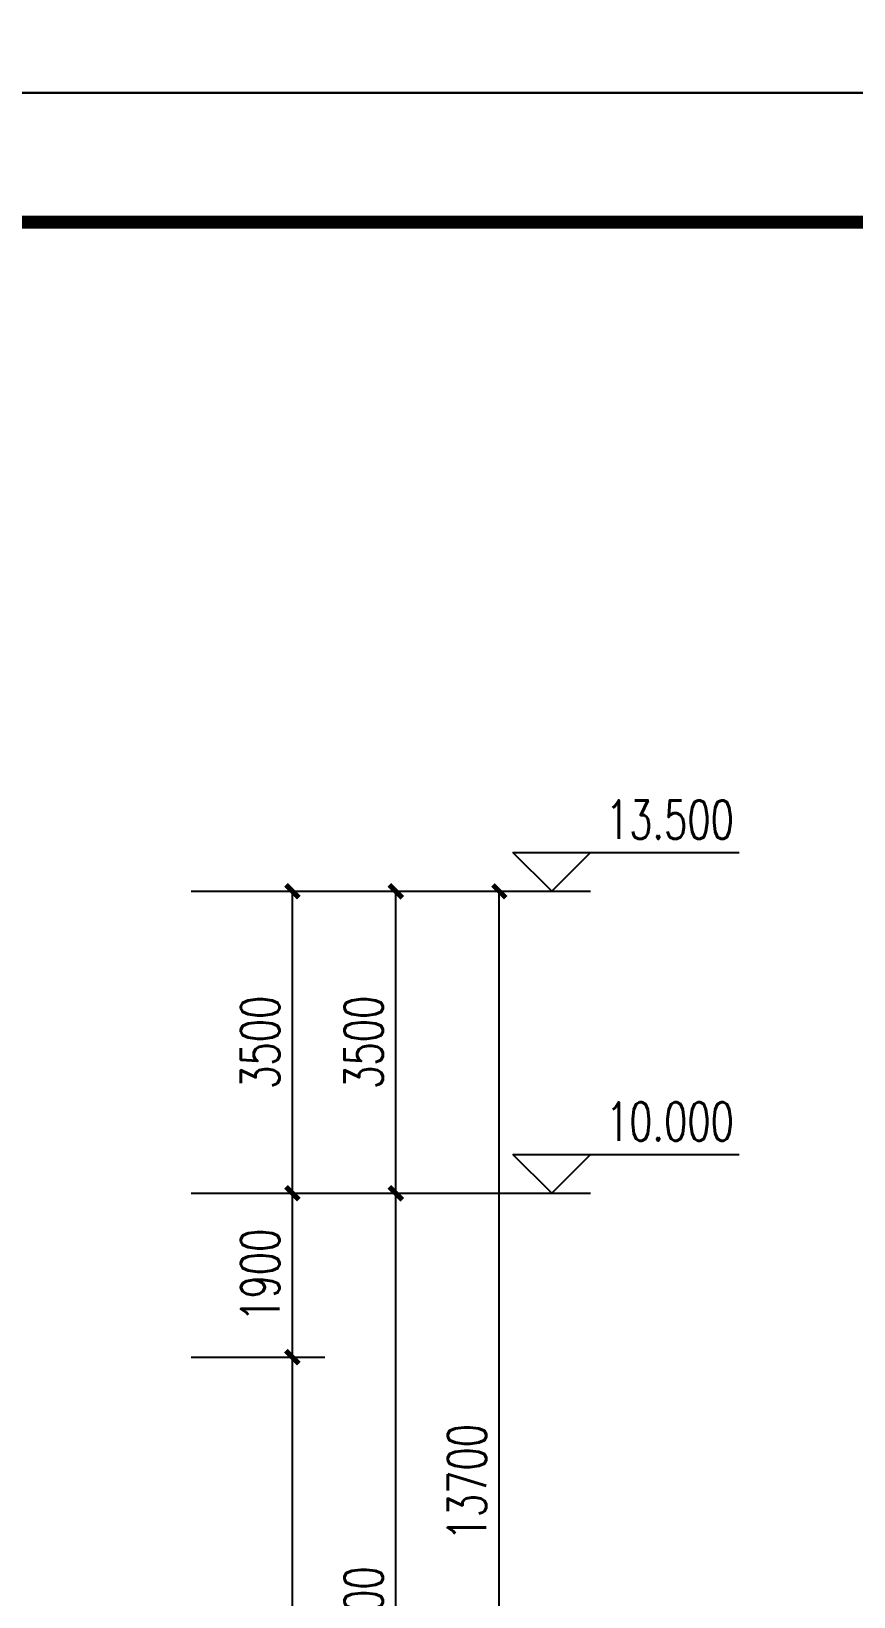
# Model space of a CAD drawing. Extents: x 962303 to 1579583, y -174742 to 224716.
# Drawn here: x 1560506 to 1570045, y -3176 to 14971 of the extents above; entities that cross this region are included whole.
import ezdxf

# ---------------------------------------------------------------- set-up
doc = ezdxf.new("R2010")
doc.units = 0
doc.header["$LTSCALE"] = 1000
doc.header["$MEASUREMENT"] = 0
for name, color, linetype in [('DIM_ELEV', 3, 'Continuous'), ('PUB_DIM', 3, 'Continuous'), ('PUB_TEXT', 7, 'Continuous'), ('PUB_TITLE', 4, 'Continuous')]:
    doc.layers.add(name, color=color, linetype=linetype)
doc.styles.add('_TCH_DIM', font='SIMPLEX', dxfattribs={"bigfont": 'GBCBIG'})
doc.styles.add('_TCH_DIM_T3', font='SIMPLEX', dxfattribs={"width": 0.705882, "bigfont": 'GBCBIG'})
doc.dimstyles.new('_TCH_ARCH&&150', dxfattribs={"dimtxt": 446.25, "dimasz": 150, "dimexe": 375, "dimexo": 450, "dimgap": 150, "dimtad": 1, "dimdec": 0, "dimzin": 0, "dimdsep": 46, "dimtxsty": '_TCH_DIM_T3', "dimblk": 'ARCHTICK', "dimcen": 0.09, "dimclrt": 7, "dimazin": 2, "dimtfac": 1, "dimtdec": 0, "dimtix": 1, "dimtmove": 2, "dimatfit": 3, "dimfxl": 0, "dimtolj": 1, "dimtzin": 0, "dimarcsym": 0})

# ---------------------------------------------------------------- blocks, each defined once
blk = doc.blocks.new('_ArchTick')
at = {"color": 0, "linetype": 'ByBlock', "const_width": 0.4}
blk.add_lwpolyline([(-0.5, -0.5), (0.5, 0.5)], dxfattribs=at)
blk = doc.blocks.new('*D105')
at = {"layer": 'Defpoints', "color": 0}
for p in [(1561910, -399), (1563534, -399), (1561910, -7599)]:
    blk.add_point(p, dxfattribs=at)
at = {"layer": 'PUB_DIM', "color": 0, "lineweight": -2}
for p, q in [((1562360, -399), (1563909, -399)), ((1563534, -7599), (1563534, -399)), ((1562360, -7599), (1563909, -7599))]:
    blk.add_line(p, q, dxfattribs=at)
at = {"layer": 'PUB_DIM', "color": 0, "lineweight": -2, "xscale": 150, "yscale": 150, "zscale": 150}
for p, rotation in [((1563534, -399), 90), ((1563534, -7599), 270)]:
    blk.add_blockref('_ArchTick', p, dxfattribs=dict(at, rotation=rotation))
at = {"layer": 'PUB_DIM', "color": 7, "insert": (1563161, -3999), "char_height": 446.2, "attachment_point": 5, "rotation": 90, "style": '_TCH_DIM_T3'}
blk.add_mtext('\\A1;7200', dxfattribs=at)
blk = doc.blocks.new('*D106')
at = {"layer": 'Defpoints', "color": 0}
for p in [(1561910, 1501), (1563534, 1501), (1561910, -399)]:
    blk.add_point(p, dxfattribs=at)
at = {"layer": 'PUB_DIM', "color": 0, "lineweight": -2}
for p, q in [((1562360, 1501), (1563909, 1501)), ((1563534, -399), (1563534, 1501)), ((1562360, -399), (1563909, -399))]:
    blk.add_line(p, q, dxfattribs=at)
at = {"layer": 'PUB_DIM', "color": 0, "lineweight": -2, "xscale": 150, "yscale": 150, "zscale": 150}
for p, rotation in [((1563534, 1501), 90), ((1563534, -399), 270)]:
    blk.add_blockref('_ArchTick', p, dxfattribs=dict(at, rotation=rotation))
at = {"layer": 'PUB_DIM', "color": 7, "insert": (1563161, 551), "char_height": 446.2, "attachment_point": 5, "rotation": 90, "style": '_TCH_DIM_T3'}
blk.add_mtext('\\A1;1900', dxfattribs=at)
blk = doc.blocks.new('*D107')
at = {"layer": 'Defpoints', "color": 0}
for p in [(1561910, 5001), (1563534, 5001), (1561910, 1501)]:
    blk.add_point(p, dxfattribs=at)
at = {"layer": 'PUB_DIM', "color": 0, "lineweight": -2}
for p, q in [((1562360, 5001), (1563909, 5001)), ((1563534, 1501), (1563534, 5001)), ((1562360, 1501), (1563909, 1501))]:
    blk.add_line(p, q, dxfattribs=at)
at = {"layer": 'PUB_DIM', "color": 0, "lineweight": -2, "xscale": 150, "yscale": 150, "zscale": 150}
for p, rotation in [((1563534, 5001), 90), ((1563534, 1501), 270)]:
    blk.add_blockref('_ArchTick', p, dxfattribs=dict(at, rotation=rotation))
at = {"layer": 'PUB_DIM', "color": 7, "insert": (1563161, 3251), "char_height": 446.2, "attachment_point": 5, "rotation": 90, "style": '_TCH_DIM_T3'}
blk.add_mtext('\\A1;3500', dxfattribs=at)
blk = doc.blocks.new('*D729')
at = {"layer": 'Defpoints', "color": 0}
for p in [(1563854, 5001), (1565934, 5001), (1563854, -8699)]:
    blk.add_point(p, dxfattribs=at)
at = {"layer": 'PUB_DIM', "color": 0, "lineweight": -2}
for p, q in [((1564304, 5001), (1566309, 5001)), ((1565934, -8699), (1565934, 5001)), ((1564304, -8699), (1566309, -8699))]:
    blk.add_line(p, q, dxfattribs=at)
at = {"layer": 'PUB_DIM', "color": 0, "lineweight": -2, "xscale": 150, "yscale": 150, "zscale": 150}
for p, rotation in [((1565934, 5001), 90), ((1565934, -8699), 270)]:
    blk.add_blockref('_ArchTick', p, dxfattribs=dict(at, rotation=rotation))
at = {"layer": 'PUB_DIM', "color": 7, "insert": (1565560, -1849), "char_height": 446.2, "attachment_point": 5, "rotation": 90, "style": '_TCH_DIM_T3'}
blk.add_mtext('\\A1;13700', dxfattribs=at)
blk = doc.blocks.new('*D731')
at = {"layer": 'Defpoints', "color": 0}
for p in [(1563110, 1501), (1564734, 1501), (1563110, -8499)]:
    blk.add_point(p, dxfattribs=at)
at = {"layer": 'PUB_DIM', "color": 0, "lineweight": -2}
for p, q in [((1563560, 1501), (1565109, 1501)), ((1564734, -8499), (1564734, 1501)), ((1563560, -8499), (1565109, -8499))]:
    blk.add_line(p, q, dxfattribs=at)
at = {"layer": 'PUB_DIM', "color": 0, "lineweight": -2, "xscale": 150, "yscale": 150, "zscale": 150}
for p, rotation in [((1564734, 1501), 90), ((1564734, -8499), 270)]:
    blk.add_blockref('_ArchTick', p, dxfattribs=dict(at, rotation=rotation))
at = {"layer": 'PUB_DIM', "color": 7, "insert": (1564361, -3499), "char_height": 446.2, "attachment_point": 5, "rotation": 90, "style": '_TCH_DIM_T3'}
blk.add_mtext('\\A1;10000', dxfattribs=at)
blk = doc.blocks.new('*D732')
at = {"layer": 'Defpoints', "color": 0}
for p in [(1563110, 5001), (1564734, 5001), (1563110, 1501)]:
    blk.add_point(p, dxfattribs=at)
at = {"layer": 'PUB_DIM', "color": 0, "lineweight": -2}
for p, q in [((1563560, 5001), (1565109, 5001)), ((1564734, 1501), (1564734, 5001)), ((1563560, 1501), (1565109, 1501))]:
    blk.add_line(p, q, dxfattribs=at)
at = {"layer": 'PUB_DIM', "color": 0, "lineweight": -2, "xscale": 150, "yscale": 150, "zscale": 150}
for p, rotation in [((1564734, 5001), 90), ((1564734, 1501), 270)]:
    blk.add_blockref('_ArchTick', p, dxfattribs=dict(at, rotation=rotation))
at = {"layer": 'PUB_DIM', "color": 7, "insert": (1564361, 3251), "char_height": 446.2, "attachment_point": 5, "rotation": 90, "style": '_TCH_DIM_T3'}
blk.add_mtext('\\A1;3500', dxfattribs=at)

msp = doc.modelspace()

# ---------------------------------------------------------------- linework, layer by layer
at = {"layer": 'DIM_ELEV'}
for p, q in [((1566541.8, 5001.4), (1566091.8, 5451.4)), ((1566091.8, 5451.4), (1568715.3, 5451.4)), ((1566541.8, 5001.4), (1566991.8, 5451.4)), ((1565214.2, 5001.4), (1566991.8, 5001.4)), ((1566541.8, 1501.4), (1566091.8, 1951.4)), ((1566091.8, 1951.4), (1568715.3, 1951.4)), ((1566541.8, 1501.4), (1566991.8, 1951.4)), ((1564860.7, 1501.4), (1566991.8, 1501.4))]:
    msp.add_line(p, q, dxfattribs=at)
at = {"layer": 'PUB_TITLE'}
for points in [[(1334333.3, 14258.1), (1579583.3, 14258.1), (1579583.3, 77258.1), (1334333.3, 77258.1)], [(1334333.3, -48741.9), (1579583.3, -48741.9), (1579583.3, 14258.1), (1334333.3, 14258.1)]]:
    msp.add_lwpolyline(points, close=True, dxfattribs=at)
at = {"layer": 'PUB_TITLE', "const_width": 150}
msp.add_lwpolyline([(1338083.3, -47241.9), (1578083.3, -47241.9), (1578083.3, 12758.1), (1338083.3, 12758.1)], close=True, dxfattribs=at)

# ---------------------------------------------------------------- texts
at = {"layer": 'PUB_TEXT', "style": '_TCH_DIM', "width": 0.705882}
for s, p in [('13.500', (1567170.3, 5608.9)), ('10.000', (1567170.3, 2108.9))]:
    msp.add_text(s, height=446.25, dxfattribs=at).set_placement(p)

# ---------------------------------------------------------------- dimensions: what is measured, and where the dimension line sits
at = {"layer": 'PUB_DIM'}
for p1, p2, distance, picture, middle in [((1561909.9, 1501.4), (1561909.9, 5001.4), -1623.8, '*D107', (1563160.5, 3251.4)), ((1563109.9, 1501.4), (1563109.9, 5001.4), -1623.8, '*D732', (1564360.5, 3251.4)), ((1563853.8, -8698.6), (1563853.8, 5001.4), -2079.7, '*D729', (1565560.4, -1848.6)), ((1561909.9, -398.6), (1561909.9, 1501.4), -1623.8, '*D106', (1563160.5, 551.4)), ((1563109.9, -8498.6), (1563109.9, 1501.4), -1623.8, '*D731', (1564360.5, -3498.6)), ((1561909.9, -7598.6), (1561909.9, -398.6), -1623.8, '*D105', (1563160.5, -3998.6))]:
    dim = msp.add_aligned_dim(p1=p1, p2=p2, distance=distance, dimstyle='_TCH_ARCH&&150', dxfattribs=at)
    dim.commit()
    dim.dimension.update_dxf_attribs({"geometry": picture, "text_midpoint": middle})

doc.saveas('drawing.dxf')
